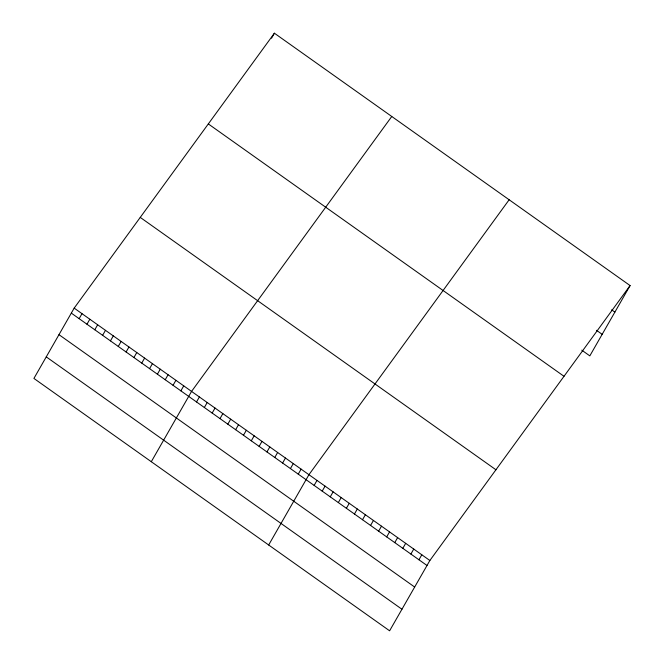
<?xml version="1.0" encoding="UTF-8"?>
<svg xmlns="http://www.w3.org/2000/svg" width="664" height="664" viewBox="0 0 664 664"><rect width="100%" height="100%" fill="white"/><g stroke="black" fill="none" stroke-linecap="round" stroke-linejoin="round"><path stroke-width="1" d="M74.177 308.121L33.914 378.43L389.61 630.8L429.865 560.499L630.086 285.57L274.39 33.2L74.177 308.121L429.865 560.499M79.14 318.67L82.004 313.674M86.967 324.223L89.831 319.226M94.794 329.776L97.658 324.779M271.534 38.197L274.39 33.2M102.621 335.328L105.476 330.332M110.448 340.881L113.303 335.884M118.267 346.434L121.13 341.437M126.094 351.986L128.957 346.99M133.92 357.539L136.784 352.542M141.747 363.092L144.603 358.095M149.574 368.644L152.429 363.648M157.393 374.197L160.256 369.201M165.22 379.75L168.083 374.753M173.047 385.294L175.91 380.306M180.874 390.847L183.729 385.859M151.292 461.712L191.556 391.411L391.768 116.482M196.519 401.952L199.383 396.964M204.346 407.505L207.209 402.508M212.173 413.058L215.036 408.061M220 418.611L222.855 413.614M227.818 424.163L230.682 419.167M235.645 429.716L238.509 424.719M243.472 435.269L246.336 430.272M251.299 440.821L254.154 435.825M259.126 446.374L261.981 441.377M266.945 451.927L269.808 446.93M274.772 457.479L277.635 452.483M282.598 463.032L285.462 458.036M290.425 468.585L293.281 463.588M298.252 474.137L301.107 469.141M268.671 544.995L308.934 474.694L509.147 199.764M314.138 485.409L316.994 480.412M322.198 491.128L325.061 486.131M330.265 496.846L333.12 491.85M338.325 502.565L341.188 497.577M346.384 508.292L349.247 503.295M354.452 514.011L357.307 509.014M362.511 519.729L365.374 514.733M370.57 525.448L373.434 520.451M378.638 531.167L381.493 526.178M386.697 536.894L389.56 531.897M394.756 542.612L397.62 537.616M402.824 548.331L405.679 543.335M410.883 554.05L413.747 549.053M418.951 559.769L421.806 554.78M630.086 285.57L589.823 355.879L581.755 350.152M611.652 309.831L614.881 312.121M596.521 330.323L602.165 334.324M208.322 123.927L564.01 376.297M140.253 217.402L495.942 469.772M71.322 313.118L427.01 565.496M58.98 334.673L414.668 587.042M46.256 356.875L401.952 609.245"/></g></svg>
